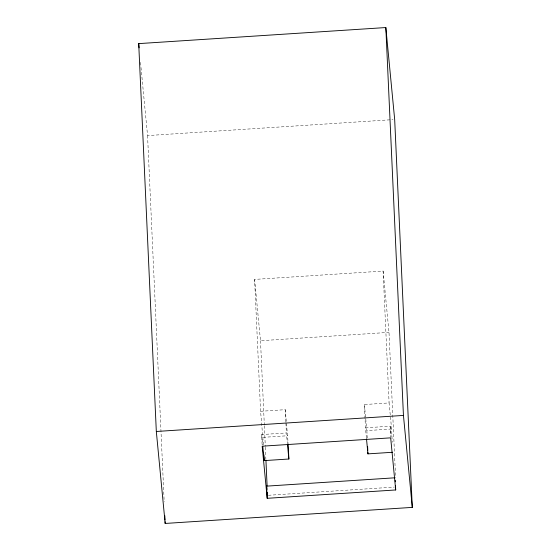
<?xml version="1.0" encoding="UTF-8"?>
<svg xmlns="http://www.w3.org/2000/svg" width="551" height="551" viewBox="0 0 551 551"><rect width="100%" height="100%" fill="white"/><g stroke="black" fill="none" stroke-linecap="round" stroke-linejoin="round"><path stroke-width="0.41" stroke-dasharray="2.75 2.07" d="M141.001 67.456L147.558 135.58L392.966 119.629M263.44 444.822L260.589 411.287L254.603 279.412L383.103 271.058L389.006 332.37L395.556 476.677M254.603 279.412L260.506 340.725L389.006 332.37M260.589 411.287L285.301 409.682L288.152 443.218M366.408 437.9L365.437 427.817L364.383 404.544L389.096 402.933L391.603 428.995L392.209 442.295M262.104 444.533L261.649 434.56L286.362 432.955L287.415 443.879M365.437 427.817L390.149 426.205L391.12 436.296M263.102 437.342L287.808 435.738M365.761 418.829L366.89 430.6L391.603 428.995M268.378 495.28L394.316 487.091M364.383 404.544L365.678 417.989M261.649 434.56L262.62 444.643M140.512 62.346L140.918 66.602M383.103 271.058L389.096 402.933M390.149 426.205L390.645 437.012M366.89 430.6L367.228 438.079M285.301 409.682L285.873 422.149M285.907 422.982L286.362 432.955M260.506 340.725L264.328 424.897M264.363 425.758L265.3 446.372M265.341 447.233L265.885 459.258M147.558 135.58L164.191 501.947"/><path stroke-width="0.83" d="M138.707 43.612L385.831 27.55L394.681 119.519L412.293 507.388L165.169 523.45L156.319 431.481L138.707 43.612L139.121 47.868M156.319 431.481L403.442 415.42L412.293 507.388M262.779 446.324L264.156 460.615L288.869 459.011L288.187 444.051M366.491 438.741L367.944 453.872L392.656 452.268M395.508 485.899L395.694 489.963L267.194 498.311L266.636 486.134L395.143 477.786M395.694 489.963L390.68 437.845L262.18 446.193L267.194 498.311M287.491 444.719L288.869 459.011M266.636 486.134L266.959 489.481M267.283 492.828L267.524 495.335L267.407 492.759M385.831 27.55L403.442 415.42M395.253 480.217L395.329 481.843M367.607 446.393L367.799 450.546M367.868 452.213L367.944 453.872M265.926 460.119L267.097 485.886M263.895 454.795L264.156 460.615M164.818 515.708L165.018 520.013M165.093 521.728L165.169 523.45"/></g></svg>
